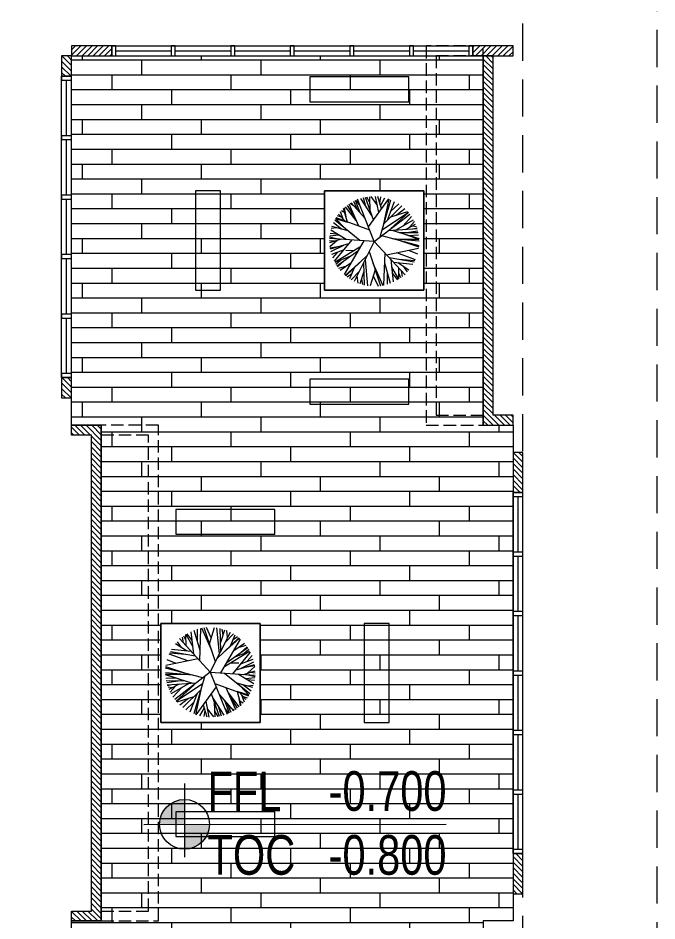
# Model space of a CAD drawing. Header units: millimetres. Extents: x -162958 to 167200, y -450 to 146301.
# Drawn here: x 104972 to 117850, y 101450 to 119662 of the extents above; entities that cross this region are included whole.
import ezdxf
from ezdxf.enums import TextEntityAlignment as Align

# ---------------------------------------------------------------- set-up
doc = ezdxf.new("R2010")
doc.units = ezdxf.units.MM
doc.linetypes.add('Xr_MB nha xuong CM2$0$DASH', pattern=[0.35, 0.25, -0.1])
doc.linetypes.add('Xr_MB nha xuong CM2$0$HIDDENX2', pattern=[0.75, 0.5, -0.25])
doc.layers.get('0').update_dxf_attribs({"lineweight": 5})
for name, color, linetype, lineweight in [('A-Dim', 8, 'Continuous', 5), ('A-Dim-Area', 7, 'Continuous', 5), ('A-Text', 2, 'Continuous', 5), ('CJSC.2-Tuong', 3, 'Continuous', 5), ('CJSC.6-Hatch', 251, 'Continuous', 5), ('FLOOR FINISHED', 253, 'Continuous', 5), ('Xr_MB nha xuong CM2$0$A-Solid-Stair', 151, 'Continuous', 5), ('Xr_MB nha xuong CM2$0$A-Solid-Wall H', 9, 'Continuous', 18), ('Xr_MB nha xuong CM2$0$A-Solid-WallC', 2, 'Continuous', 5), ('Xr_MB nha xuong CM2$0$A-Solid-Window', 4, 'Continuous', 5), ('Xr_MB nha xuong CM2$0$CJSC.11-Khuat', 152, 'Xr_MB nha xuong CM2$0$HIDDENX2', 5)]:
    doc.layers.add(name, color=color, linetype=linetype, lineweight=lineweight)
doc.styles.add('CJSC1', font='arial.ttf', dxfattribs={"width": 0.75})

# ---------------------------------------------------------------- blocks, each defined once
blk = doc.blocks.new('COT CAO DO')
at = {"layer": 'A-Dim'}
h = blk.add_hatch(color=256, dxfattribs=at)
h.paths.add_polyline_path([(0, 586, 0.414214), (-586, 0), (0, 0)])
h.paths.add_polyline_path([(586, 0), (0, 0), (0, -586, 0.414214)])
for p, q in [((0, 961), (0, -774)), ((-961, 0), (6166, 1))]:
    blk.add_line(p, q, dxfattribs=at)
blk.add_circle((0, 0), 586, dxfattribs=at)
at = {"layer": 'A-Text', "color": 6, "style": 'CJSC1', "width": 0.75}
for s, p in [('FFL', (541, 309)), ('TOC', (541, -1188))]:
    blk.add_text(s, height=935, dxfattribs=at).set_placement(p)
for tag, p in [('%%P0.000', (6173, 318)), ('-0.050', (6173, -1188))]:
    blk.add_attdef(tag, text='', height=935, dxfattribs=at).set_placement(p, align=Align.RIGHT)
blk = doc.blocks.new('A$C0c999cd2')
at = {"layer": 'CJSC.6-Hatch'}
h = blk.add_hatch(dxfattribs=at)
h.set_pattern_fill('BOARDW', color=250, scale=150, angle=180, pattern_type=2)
h.set_pattern_definition([(180, (-1016937.57, -1791282.35), (-4e-14, -300), []), (270, (-1016937.57, -1791282.35), (600, -600), [300, -2100]), (270, (-1018137.57, -1791582.35), (600, -600), [300, -2100])])
h.paths.add_polyline_path([(56100, -1100), (64400, -1100), (64400, -8550), (65000, -8550), (65000, -18550), (64400, -18550), (64400, -28550), (65000, -28550), (65000, -35000), (62500, -35000), (62500, -35300), (56700, -35300), (56700, -28550), (56100, -28550), (56100, -18550), (56700, -18550), (56700, -8550), (56100, -8550)])
h.paths.add_polyline_path([(61200, -3825), (63200, -3825), (63200, -5825), (61200, -5825)], flags=16)
h.paths.add_polyline_path([(57900, -12550), (59900, -12550), (59900, -14550), (57900, -14550)], flags=16)
h.paths.add_polyline_path([(61200, -22550), (63200, -22550), (63200, -24550), (61200, -24550)], flags=16)
at = {"layer": 'FLOOR FINISHED', "elevation": 0}
for points in [[(56100, -1100), (64400, -1100), (64400, -8550), (64400, -8550), (65000, -8550), (65000, -18550), (64400, -18550), (64400, -28550), (65000, -28550), (65000, -35000), (62500, -35000), (62500, -35300), (56700, -35300), (56700, -28550), (56100, -28550), (56100, -18550), (56700, -18550), (56700, -8550), (56100, -8550)], [(61200, -3825), (63200, -3825), (63200, -5825), (61200, -5825)], [(57900, -12550), (59900, -12550), (59900, -14550), (57900, -14550)]]:
    blk.add_lwpolyline(points, close=True, dxfattribs=at)
blk = doc.blocks.new('Xr_MB nha xuong CM2$0$2026234234234')
at = {"color": 0}
for p, q in [((46307.4, 17157.3), (46253.1, 17310.8)), ((46284.3, 17276.9), (46263.4, 17312.7)), ((46286.4, 17216.5), (46283, 17315.3)), ((46334.1, 17259.8), (46292.5, 17316.1)), ((46344.3, 17208.1), (46323, 17316.7)), ((46362.2, 17232.8), (46338.1, 17315.8)), ((46350.7, 17272.6), (46357.9, 17313.6)), ((46181.1, 17177.1), (46131.1, 17256.2)), ((46208, 17115.2), (46143.1, 17264.7)), ((46173.5, 17254.3), (46150.6, 17269.6)), ((46251.8, 17166.3), (46156.5, 17273.3)), ((46198.8, 17225.8), (46173.8, 17282.9)), ((46217.4, 17205), (46185.4, 17288.6)), ((46215.3, 17257.6), (46189.8, 17290.6)), ((46313.5, 17012), (46199.2, 17297.8)), ((46296.3, 17188.8), (46221.8, 17302.7)), ((46257, 17248.9), (46240.4, 17307.9)), ((46273.9, 17111), (46411.4, 17300.7)), ((46353.3, 17042.7), (46426.7, 17295)), ((46356.1, 17253.9), (46386.3, 17308)), ((46378.9, 17130.6), (46414.2, 17299.7)), ((46378.9, 17130.6), (46501, 17252.3)), ((46403.7, 17155.3), (46451.8, 17283.6)), ((46427.1, 17217.8), (46479.9, 17267.4)), ((46118.1, 17148), (46071.5, 17197.4)), ((46101.9, 17165.2), (46083.6, 17212.1)), ((46117.4, 17204.3), (46091.2, 17220.5)), ((46131.7, 17143), (46105.3, 17234.6)), ((46121.7, 17177.7), (46111.6, 17240.4)), ((46191.7, 17152.7), (46118.9, 17246.6)), ((46313.5, 17012), (46555.1, 17197.9)), ((46367.3, 17090.6), (46545.4, 17209.8)), ((46426.5, 17099), (46546.5, 17208.5)), ((46426.6, 17178.1), (46540.9, 17214.9)), ((46461.5, 17189.4), (46521.2, 17235.1)), ((46092, 17095.3), (46035.6, 17137.2)), ((46216.5, 17018.1), (46045.1, 17156.5)), ((46050.8, 17166.6), (46131.7, 17143)), ((46108.3, 17105.4), (46050.8, 17166.6)), ((46283.2, 17087.8), (46053.7, 17171.4)), ((46090.3, 17177.4), (46062.9, 17185.4)), ((46462, 17089.6), (46580.9, 17158.3)), ((46509.9, 17117.3), (46567.2, 17180.9)), ((46524.9, 17093.6), (46594.7, 17129.6)), ((46552.7, 17107.9), (46587, 17146.5)), ((46059.9, 17061.8), (46013.6, 17066.4)), ((46121.8, 17024), (46018.2, 17087.3)), ((46059.3, 17104.2), (46021.5, 17099.4)), ((46135.5, 17083.5), (46026, 17113.2)), ((46410.2, 17086.4), (46605.7, 17098.7)), ((46432.8, 17087.8), (46617.8, 17030.3)), ((46483.2, 17072.1), (46612.5, 17071.2)), ((46532.1, 17071.8), (46609.7, 17083.8)), ((46571.2, 17117.5), (46600.9, 17113.5)), ((46576.4, 17096.8), (46603.9, 17104.5)), ((46313.5, 17012), (46008.7, 17031.1)), ((46042.2, 17012.4), (46008.7, 17016.4)), ((46088.1, 17026.1), (46008.9, 17002.5)), ((46067.1, 17027.4), (46010, 17040.5)), ((46072.3, 17054.2), (46010.8, 17048)), ((46061.9, 17018.3), (46011.1, 16973.8)), ((46160.7, 17021.6), (46040.5, 16876.4)), ((46242.2, 17016.5), (46109.1, 16785.9)), ((46313.5, 17012), (46177.2, 16739.4)), ((46313.5, 17012), (46523.1, 16783.4)), ((46363.8, 17050.7), (46617, 16983.6)), ((46435.2, 17031.8), (46618.3, 17016.4)), ((46487.5, 17027.4), (46617.3, 17026.7)), ((46493.8, 17016.2), (46616, 16974.7)), ((46514.1, 17062.5), (46617.3, 17026.7)), ((46548.9, 17051.7), (46615.2, 17055.2)), ((46079.1, 16977.6), (46012.2, 16966)), ((46138.4, 16994.5), (46013.4, 16958.8)), ((46104.2, 16984.8), (46017.2, 16940.4)), ((46102.7, 16951.5), (46022.3, 16921.9)), ((46216.5, 16972), (46047.2, 16869.5)), ((46201.4, 16945.8), (46059.4, 16843.7)), ((46176.4, 16947.7), (46119.7, 16948.8)), ((46278.5, 16941.9), (46355.3, 16710.1)), ((46397.1, 16920.8), (46614.9, 16966.3)), ((46545.7, 16951.9), (46606.4, 16927.6)), ((46062.5, 16936.7), (46030.4, 16899)), ((46152.1, 16910.3), (46044.6, 16868.5)), ((46087, 16885), (46052.5, 16854.6)), ((46266.9, 16918.9), (46119.4, 16777)), ((46251.1, 16887.1), (46268.2, 16710.6)), ((46384.5, 16934.6), (46376.9, 16713.9)), ((46413.9, 16902.5), (46585, 16873.5)), ((46426.1, 16889.2), (46442.7, 16736)), ((46465.5, 16935.1), (46592.3, 16888.9)), ((46484.8, 16890.5), (46589.2, 16882)), ((46109.6, 16879.7), (46063.3, 16838)), ((46124.1, 16843.1), (46070.3, 16828.3)), ((46153.6, 16863), (46081.5, 16814.4)), ((46226.8, 16880.2), (46114.9, 16780.8)), ((46176.4, 16831.7), (46145.9, 16757.5)), ((46241.2, 16867.3), (46245.6, 16714.9)), ((46304.1, 16864.5), (46372.1, 16712.9)), ((46382.1, 16864.9), (46422.7, 16727.4)), ((46431.7, 16837.3), (46477.1, 16754.8)), ((46443.5, 16870.2), (46576.2, 16857.5)), ((46474.8, 16867.2), (46549.1, 16818.6)), ((46478.4, 16832.1), (46479.1, 16756.1)), ((46510.2, 16844.1), (46536.8, 16804.6)), ((46158.7, 16788.7), (46129.9, 16768.7)), ((46212.6, 16810.1), (46156.3, 16750.9)), ((46195.8, 16776.6), (46201.6, 16728.5)), ((46242.9, 16807.5), (46216.1, 16723.2)), ((46319.2, 16818.8), (46285.6, 16708.5)), ((46306.9, 16778.5), (46339.3, 16708.3)), ((46401.1, 16800.5), (46401.1, 16720.1)), ((46436.2, 16796.1), (46470.9, 16751)), ((46478.7, 16797.3), (46492.9, 16765.6)), ((46496.4, 16812.5), (46502.6, 16772.9)), ((46227, 16757.3), (46232.5, 16718.2))]:
    blk.add_line(p, q, dxfattribs=at)
blk = doc.blocks.new('Xr_MB nha xuong CM2$0$2026dataijie')
at = {"layer": 'Xr_MB nha xuong CM2$0$A-Solid-Stair'}
blk.add_line((3212553, 2342134), (3220853, 2342134), dxfattribs=at)
for points in [[(3216653, 2376009), (3214653, 2376009), (3214653, 2376509), (3216653, 2376509)], [(3218953, 2374209), (3218953, 2372209), (3218453, 2372209), (3218453, 2374209)], [(3216653, 2369909), (3214653, 2369909), (3214653, 2370409), (3216653, 2370409)], [(3217353, 2367784), (3219353, 2367784), (3219353, 2367284), (3217353, 2367284)], [(3215053, 2363484), (3215053, 2365484), (3215553, 2365484), (3215553, 2363484)], [(3217353, 2361684), (3219353, 2361684), (3219353, 2361184), (3217353, 2361184)], [(3216653, 2357284), (3214653, 2357284), (3214653, 2357784), (3216653, 2357784)], [(3218953, 2355484), (3218953, 2353484), (3218453, 2353484), (3218453, 2355484)], [(3216653, 2351184), (3214653, 2351184), (3214653, 2351684), (3216653, 2351684)], [(3220653, 2348355), (3220653, 2346155), (3220153, 2346155), (3220153, 2348355)], [(3220653, 2345555), (3220653, 2343355), (3220153, 2343355), (3220153, 2345555)], [(3215053, 2343034), (3212553, 2343034), (3212553, 2342734), (3215053, 2342734)], [(3212553, 2342734), (3220853, 2342734), (3220853, 2340934), (3212553, 2340934)], [(3215553, 2342434), (3212553, 2342434), (3212553, 2342134), (3215553, 2342134)]]:
    blk.add_lwpolyline(points, close=True, dxfattribs=at)
at = {"layer": 'Xr_MB nha xuong CM2$0$A-Solid-Stair', "elevation": 0}
for points in [[(3216354, 2372209), (3214354, 2372209), (3214354, 2374209), (3216354, 2374209)], [(3217653, 2365484), (3219653, 2365484), (3219653, 2363484), (3217653, 2363484)], [(3216354, 2353484), (3214354, 2353484), (3214354, 2355484), (3216354, 2355484)]]:
    blk.add_lwpolyline(points, close=True, dxfattribs=at)
at = {"color": 96, "true_color": 0x007f00, "xscale": -2.967032967032967, "yscale": 2.967032967032967, "zscale": 2.967032967032967}
for p in [(3352765, 2322717, 0), (3352765, 2303992, 0)]:
    blk.add_blockref('Xr_MB nha xuong CM2$0$2026234234234', p, dxfattribs=at)
at = {"color": 96, "true_color": 0x007f00, "xscale": -2.967032967032967, "yscale": 2.967032967032967, "zscale": 2.967032967032967, "rotation": 180}
blk.add_blockref('Xr_MB nha xuong CM2$0$2026234234234', (3081242, 2414975, 0), dxfattribs=at)

msp = doc.modelspace()

# ---------------------------------------------------------------- hatches: boundary and pattern name
at = {"layer": 'Xr_MB nha xuong CM2$0$A-Solid-Wall H'}
h = msp.add_hatch(dxfattribs=at)
h.set_pattern_fill('ANSI31', color=256, scale=25, angle=-180)
h.set_pattern_definition([(225, (107359.79, 175000.48), (56.1266, -56.1266), [])])
h.paths.add_polyline_path([(106049.9, 119100.1), (106049.9, 118900.1), (106859.9, 118900.1), (106859.9, 119100.1)])
h = msp.add_hatch(dxfattribs=at)
h.set_pattern_fill('ANSI31', color=256, scale=25, angle=-180)
h.set_pattern_definition([(225, (115849.79, 175000.48), (56.1266, -56.1266), [])])
h.paths.add_polyline_path([(114139.9, 119100.1), (114139.9, 118900.1), (114949.8, 118900.1), (114949.8, 119100.1)])
h = msp.add_hatch(dxfattribs=at)
h.set_pattern_fill('ANSI31', color=256, scale=25, angle=-90)
h.set_pattern_definition([(315, (49949.42, 119800.01), (56.1266, 56.1266), [])])
h.paths.add_polyline_path([(105849.8, 118490.1), (106049.8, 118490.1), (106049.8, 118900), (105849.8, 118900)])
h = msp.add_hatch(dxfattribs=at)
h.set_pattern_fill('ANSI31', color=256, scale=25, angle=-90)
h.set_pattern_definition([(315, (52799.79, 111350.01), (56.1266, 56.1266), [])])
h.paths.add_polyline_path([(114949.8, 111650), (114549.8, 111650), (114549.8, 118900), (114349.8, 118900), (114349.8, 111450), (114949.8, 111450)])
h = msp.add_hatch(dxfattribs=at)
h.set_pattern_fill('ANSI31', color=256, scale=25, angle=-90)
h.set_pattern_definition([(315, (49949.42, 113310.01), (56.1266, 56.1266), [])])
h.paths.add_polyline_path([(105849.8, 112000.1), (106049.8, 112000.1), (106049.8, 112410), (105849.8, 112410)])
h = msp.add_hatch(dxfattribs=at)
h.set_pattern_fill('ANSI31', color=256, scale=25, angle=-90)
h.set_pattern_definition([(315, (54487.26, 103700.01), (56.1266, 56.1266), [])])
h.paths.add_polyline_path([(106049.8, 101650), (106449.8, 101650), (106449.8, 111250), (106049.8, 111250), (106049.8, 111450), (106649.8, 111450), (106649.8, 101450), (106049.8, 101450)])
h = msp.add_hatch(dxfattribs=at)
h.set_pattern_fill('ANSI31', color=256, scale=25, angle=-90)
h.set_pattern_definition([(315, (59049.415, 111800.01), (56.1266, 56.1266), [])])
h.paths.add_polyline_path([(114949.8, 110090.1), (115149.8, 110090.1), (115149.8, 110900), (114949.8, 110900)])
h = msp.add_hatch(dxfattribs=at)
h.set_pattern_fill('ANSI31', color=256, scale=25, angle=-90)
h.set_pattern_definition([(315, (59049.415, 103310.01), (56.1266, 56.1266), [])])
h.paths.add_polyline_path([(114949.8, 102000.1), (115149.8, 102000.1), (115149.8, 102810.1), (114949.8, 102810.1)])

# ---------------------------------------------------------------- linework, layer by layer
at = {"layer": 'Xr_MB nha xuong CM2$0$A-Solid-WallC', "linetype": 'ByBlock', "lineweight": 0, "ltscale": 0.1}
for points in [[(106049.9, 119100.1), (106049.9, 118900.1), (106859.9, 118900.1), (106859.9, 119100.1)], [(114139.9, 119100.1), (114139.9, 118900.1), (114949.8, 118900.1), (114949.8, 119100.1)], [(105849.8, 118490.1), (106049.8, 118490.1), (106049.8, 118900), (105849.8, 118900)], [(105849.8, 112000.1), (106049.8, 112000.1), (106049.8, 112410), (105849.8, 112410)], [(114949.8, 110090.1), (115149.8, 110090.1), (115149.8, 110900), (114949.8, 110900)], [(114949.8, 102000.1), (115149.8, 102000.1), (115149.8, 102810.1), (114949.8, 102810.1)]]:
    msp.add_lwpolyline(points, close=True, dxfattribs=at)
at = {"layer": 'Xr_MB nha xuong CM2$0$A-Solid-WallC', "linetype": 'Xr_MB nha xuong CM2$0$DASH', "lineweight": 0, "ltscale": 1000}
for points in [[(114349.8, 119100), (113199.8, 119100), (113199.8, 111450), (114349.8, 111450)], [(114350, 118900), (113399.8, 118900), (113399.8, 111650), (114350, 111650)], [(107799.8, 111450), (106650, 111450.1), (106650, 101450.1), (107799.8, 101450)], [(107599.8, 111250), (106650, 111250.1), (106650, 101650.1), (107599.8, 101650)]]:
    msp.add_lwpolyline(points, close=True, dxfattribs=at)
at = {"layer": 'Xr_MB nha xuong CM2$0$A-Solid-WallC'}
for points in [[(114949.8, 111650), (114549.8, 111650), (114549.8, 118900), (114349.8, 118900), (114349.8, 111450), (114949.8, 111450)], [(106049.8, 101650), (106449.8, 101650), (106449.8, 111250), (106049.8, 111250), (106049.8, 111450), (106649.8, 111450), (106649.8, 101450), (106049.8, 101450)]]:
    msp.add_lwpolyline(points, close=True, dxfattribs=at)
at = {"layer": 'Xr_MB nha xuong CM2$0$A-Solid-Window'}
for p, q in [((106859.9, 119100.1), (114139.9, 119100.1)), ((106939.9, 119000.1), (108059.9, 119000.1)), ((108139.9, 119000.1), (109259.9, 119000.1)), ((109339.9, 119000.1), (110459.9, 119000.1)), ((110539.9, 119000.1), (111659.9, 119000.1)), ((111739.9, 119000.1), (112859.9, 119000.1)), ((112939.9, 119000.1), (114059.9, 119000.1)), ((106859.9, 118900.1), (114139.9, 118900.1)), ((105849.8, 112410.1), (105849.8, 118490.1)), ((105949.8, 117290.1), (105949.8, 118410.1)), ((106049.8, 112410.1), (106049.8, 118490.1)), ((105949.8, 116090.1), (105949.8, 117210.1)), ((105949.8, 114890.1), (105949.8, 116010.1)), ((105949.8, 113690.1), (105949.8, 114810.1)), ((105949.8, 112490.1), (105949.8, 113610.1)), ((114949.8, 102810.1), (114949.8, 110090.1)), ((115049.8, 108890.1), (115049.8, 110010.1)), ((115149.8, 102810.1), (115149.8, 110090.1)), ((115049.8, 107690.1), (115049.8, 108810.1)), ((115049.8, 106490.1), (115049.8, 107610.1)), ((115049.8, 105290.1), (115049.8, 106410.1)), ((115049.8, 104090.1), (115049.8, 105210.1)), ((115049.8, 102890.1), (115049.8, 104010.1))]:
    msp.add_line(p, q, dxfattribs=at)
for points in [[(106859.9, 119100.1), (106859.9, 118900.1), (106939.9, 118900.1), (106939.9, 119100.1)], [(108059.9, 119100.1), (108059.9, 118900.1), (108139.9, 118900.1), (108139.9, 119100.1)], [(109259.9, 119100.1), (109259.9, 118900.1), (109339.9, 118900.1), (109339.9, 119100.1)], [(110459.9, 119100.1), (110459.9, 118900.1), (110539.9, 118900.1), (110539.9, 119100.1)], [(111659.9, 119100.1), (111659.9, 118900.1), (111739.9, 118900.1), (111739.9, 119100.1)], [(112859.9, 119100.1), (112859.9, 118900.1), (112939.9, 118900.1), (112939.9, 119100.1)], [(114059.9, 119100.1), (114059.9, 118900.1), (114139.9, 118900.1), (114139.9, 119100.1)], [(105849.8, 118410.1), (106049.8, 118410.1), (106049.8, 118490.1), (105849.8, 118490.1)], [(105849.8, 117210.1), (106049.8, 117210.1), (106049.8, 117290.1), (105849.8, 117290.1)], [(105849.8, 116010.1), (106049.8, 116010.1), (106049.8, 116090.1), (105849.8, 116090.1)], [(105849.8, 114810.1), (106049.8, 114810.1), (106049.8, 114890.1), (105849.8, 114890.1)], [(105849.8, 113610.1), (106049.8, 113610.1), (106049.8, 113690.1), (105849.8, 113690.1)], [(105849.8, 112410.1), (106049.8, 112410.1), (106049.8, 112490.1), (105849.8, 112490.1)], [(114949.8, 110010.1), (115149.8, 110010.1), (115149.8, 110090.1), (114949.8, 110090.1)], [(114949.8, 108810.1), (115149.8, 108810.1), (115149.8, 108890.1), (114949.8, 108890.1)], [(114949.8, 107610.1), (115149.8, 107610.1), (115149.8, 107690.1), (114949.8, 107690.1)], [(114949.8, 106410.1), (115149.8, 106410.1), (115149.8, 106490.1), (114949.8, 106490.1)], [(114949.8, 105210.1), (115149.8, 105210.1), (115149.8, 105290.1), (114949.8, 105290.1)], [(114949.8, 104010.1), (115149.8, 104010.1), (115149.8, 104090.1), (114949.8, 104090.1)], [(114949.8, 102810.1), (115149.8, 102810.1), (115149.8, 102890.1), (114949.8, 102890.1)]]:
    msp.add_lwpolyline(points, close=True, dxfattribs=at)
at = {"layer": 'Xr_MB nha xuong CM2$0$CJSC.11-Khuat', "ltscale": 1500}
msp.add_lwpolyline([(117849.8, 127300), (117849.8, 23000), (114949.8, 23000), (114949.8, 26000), (115149.8, 26000), (115149.8, 65100), (106049.8, 65100), (106049.8, 73799.9), (115149.8, 73799.9), (115149.8, 124900), (62849.8, 124900), (62849.8, 23000), (48149.8, 23000), (48149.8, 124900), (30249.8, 124900), (30249.8, 127300)], dxfattribs=at)

# ---------------------------------------------------------------- block references
at = {"layer": 'A-Dim-Area', "xscale": 0.855614973262032, "yscale": 0.855614973262032, "zscale": 0.855614973262032}
msp.add_blockref('COT CAO DO', (108326.7, 103398.6), dxfattribs=at).add_auto_attribs({'-0.050': '-0.800', '%%P0.000': '-0.700'})
at = {"layer": 'CJSC.2-Tuong', "ltscale": 1000}
msp.add_blockref('A$C0c999cd2', (49949.8, 120000, 0), dxfattribs=at)
at = {"layer": 'Xr_MB nha xuong CM2$0$A-Solid-Stair', "xscale": -1}
msp.add_blockref('Xr_MB nha xuong CM2$0$2026dataijie', (3327503.1, -2258033.7), dxfattribs=at)

doc.saveas('drawing.dxf')
